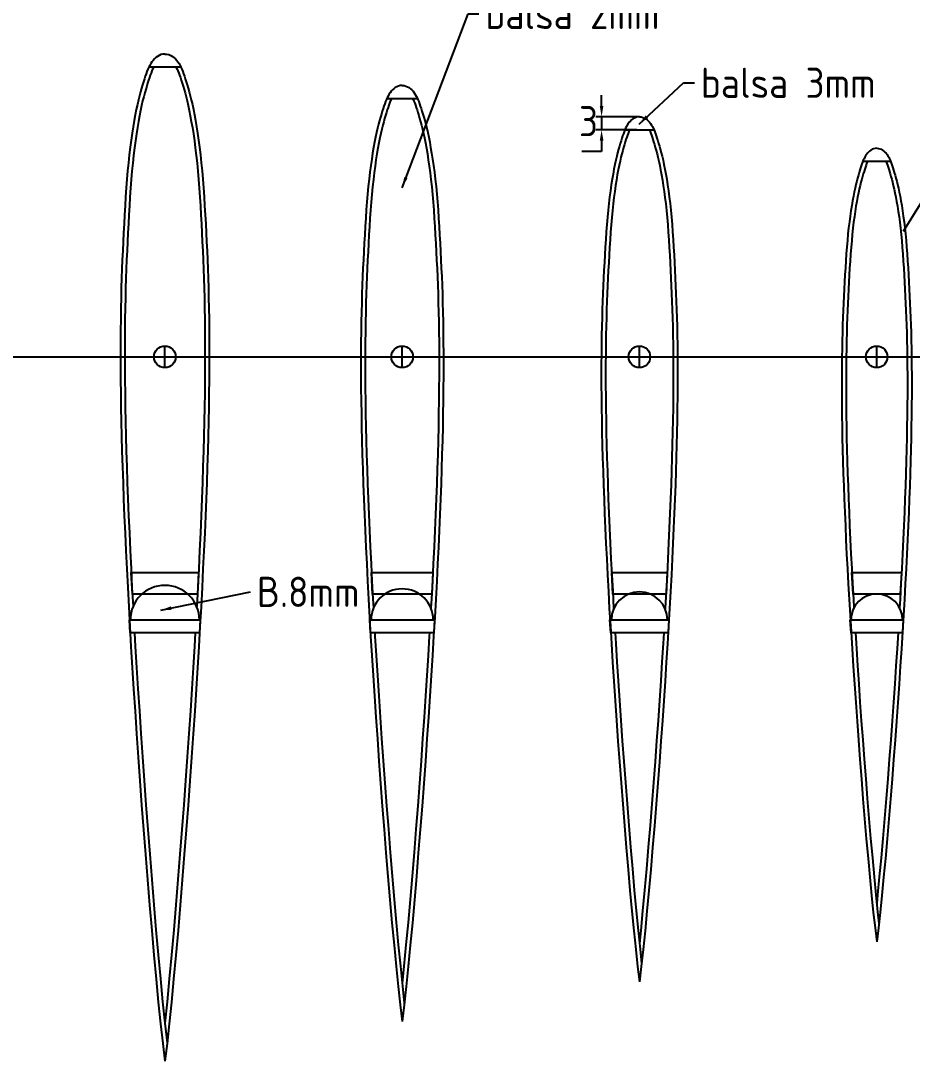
# Model space of a CAD drawing. Extents: x 426 to 4535, y 0 to 2050.
# Drawn here: x 1621.6 to 1828.2, y 459.2 to 700.4 of the extents above; entities that cross this region are included whole.
import ezdxf

# ---------------------------------------------------------------- set-up
doc = ezdxf.new("R2010")
doc.units = 0
doc.layers.get('0').update_dxf_attribs({"linetype": 'CONTINUOUS'})
doc.layers.get('DEFPOINTS').update_dxf_attribs({"linetype": 'CONTINUOUS'})
doc.layers.add('DIM', color=7, linetype='CONTINUOUS')
doc.layers.add('NERVSTAB', color=83, linetype='CONTINUOUS')
doc.styles.get("Standard").update_dxf_attribs({"font": 'ISOCP', "height": 7})
doc.dimstyles.new('ISO-25', dxfattribs={"dimtxt": 7, "dimasz": 2.5, "dimexe": 1.3, "dimexo": 0.6, "dimgap": 1.5, "dimtad": 0, "dimtih": 1, "dimtoh": 1, "dimdec": 4, "dimtxsty": 'STANDARD', "dimcen": 2.5, "dimazin": 3, "dimtfac": 1, "dimtdec": 4, "dimtmove": 0, "dimatfit": 3, "dimtvp": 1, "dimtolj": 1, "dimtzin": 0})
doc.dimstyles.new('ISO-25$7', dxfattribs={"dimtxt": 7, "dimasz": 2.5, "dimexe": 1.3, "dimexo": 0.6, "dimgap": 1.5, "dimtad": 0, "dimtih": 1, "dimtoh": 1, "dimdec": 4, "dimtxsty": 'STANDARD', "dimcen": 2.5, "dimazin": 3, "dimtfac": 1, "dimtdec": 4, "dimtmove": 0, "dimatfit": 3, "dimtvp": 1, "dimtolj": 1, "dimtzin": 0})

# ---------------------------------------------------------------- blocks, each defined once
blk = doc.blocks.new('*D38')
at = {"color": 0, "linetype": 'BYBLOCK'}
for p, q in [((1756.23, 680.65), (1756.23, 683.15)), ((1764.4, 678.15), (1754.93, 678.15)), ((1756.23, 678.15), (1756.23, 675.15)), ((1764.4, 675.15), (1754.93, 675.15)), ((1756.23, 672.65), (1756.23, 670.15)), ((1756.23, 670.15), (1751.64, 670.15))]:
    blk.add_line(p, q, dxfattribs=at)
for points in [[(1755.81, 680.65), (1756.65, 680.65), (1756.23, 678.15)], [(1755.81, 672.65), (1756.65, 672.65), (1756.23, 675.15)]]:
    blk.add_solid(points, dxfattribs=at)
at = {"layer": 'DEFPOINTS', "color": 0, "linetype": 'BYBLOCK'}
for p in [(1765, 678.15), (1756.23, 675.15), (1765, 675.15)]:
    blk.add_point(p, dxfattribs=at)
at = {"color": 0, "linetype": 'BYBLOCK', "insert": (1753.18, 677.15), "char_height": 7, "attachment_point": 5}
blk.add_mtext('\\A1;3', dxfattribs=at)

msp = doc.modelspace()

# ---------------------------------------------------------------- linework, layer by layer
at = {"layer": 'DIM'}
msp.add_line((1870.42063, 722.99097), (1826.11002, 651.58526), dxfattribs=at)
at = {"layer": 'DIM', "linetype": 'CONTINUOUS'}
for p, q in [((1655, 620), (1655, 625)), ((1710, 620), (1710, 625)), ((1765, 620), (1765, 625)), ((1820, 620), (1820, 625)), ((1652.5, 622.5), (1657.5, 622.5)), ((1707.5, 622.5), (1712.5, 622.5)), ((1762.5, 622.5), (1767.5, 622.5)), ((1817.5, 622.5), (1822.5, 622.5))]:
    msp.add_line(p, q, dxfattribs=at)
at = {"layer": 'NERVSTAB'}
for points in [[(1655, 692.71556), (1654.52043, 692.67876), (1654.07105, 692.57192), (1653.65122, 692.40246), (1653.26031, 692.1778), (1652.89768, 691.90536), (1652.56271, 691.59255), (1652.25475, 691.24681), (1651.97317, 690.87554), (1651.7167, 690.48434), (1651.48146, 690.07151), (1651.26294, 689.63348), (1651.05662, 689.16673), (1650.85798, 688.66772), (1650.66252, 688.13289), (1650.46572, 687.55871), (1650.26305, 686.94163), (1650.05098, 686.27774), (1649.82981, 685.56161), (1649.60082, 684.78742), (1649.3653, 683.94937), (1649.12453, 683.04165), (1648.87979, 682.05845), (1648.63235, 680.99397), (1648.3835, 679.84239), (1648.13463, 678.5993), (1647.88757, 677.2659), (1647.64425, 675.84474), (1647.40661, 674.33842), (1647.17658, 672.74951), (1646.9561, 671.08058), (1646.74712, 669.33422), (1646.55156, 667.513), (1646.37083, 665.6209), (1646.20418, 663.66749), (1646.05036, 661.66374), (1645.90808, 659.62061), (1645.77606, 657.54909), (1645.65305, 655.46014), (1645.53775, 653.36472), (1645.42891, 651.27381), (1645.32556, 649.19397), (1645.22801, 647.11411), (1645.13688, 645.01877), (1645.05279, 642.89245), (1644.97637, 640.71966), (1644.90824, 638.48493), (1644.84903, 636.17277), (1644.79934, 633.76769), (1644.75982, 631.25712), (1644.7311, 628.64007), (1644.71384, 625.9185), (1644.70867, 623.09433), (1644.71624, 620.1695), (1644.73721, 617.14593), (1644.77222, 614.02558), (1644.82192, 610.81036), (1644.88684, 607.50169), (1644.96709, 604.0988), (1645.06267, 600.6004), (1645.17358, 597.00521), (1645.29981, 593.31193), (1645.44137, 589.51928), (1645.59826, 585.62596), (1645.77046, 581.63069), (1645.95809, 577.53141), (1646.16168, 573.32308), (1646.38185, 568.99989), (1646.61926, 564.55603), (1646.87452, 559.98569), (1647.14829, 555.28307), (1647.44119, 550.44236), (1647.75387, 545.45776), (1648.0868, 540.32645), (1648.43983, 535.0577), (1648.81265, 529.66376), (1649.20498, 524.1569), (1649.61649, 518.54935), (1650.04688, 512.8534), (1650.49586, 507.08129), (1650.96311, 501.24529), (1651.4477, 495.36829), (1651.94618, 489.51579), (1652.45446, 483.76392), (1652.96847, 478.18882), (1653.48413, 472.86661), (1653.99735, 467.87344), (1654.50406, 463.28544), (1655.00017, 459.17874)], [(1655, 692.71556), (1655.47957, 692.67876), (1655.92895, 692.57192), (1656.34878, 692.40246), (1656.73969, 692.1778), (1657.10232, 691.90536), (1657.43729, 691.59255), (1657.74525, 691.24681), (1658.02683, 690.87554), (1658.2833, 690.48434), (1658.51854, 690.07151), (1658.73706, 689.63348), (1658.94338, 689.16673), (1659.14202, 688.66772), (1659.33748, 688.13289), (1659.53428, 687.55871), (1659.73695, 686.94163), (1659.94902, 686.27774), (1660.17019, 685.56161), (1660.39918, 684.78742), (1660.6347, 683.94937), (1660.87547, 683.04165), (1661.12021, 682.05845), (1661.36765, 680.99397), (1661.6165, 679.84239), (1661.86537, 678.5993), (1662.11243, 677.2659), (1662.35575, 675.84474), (1662.59339, 674.33842), (1662.82342, 672.74951), (1663.0439, 671.08058), (1663.25288, 669.33422), (1663.44844, 667.513), (1663.62917, 665.6209), (1663.79582, 663.66749), (1663.94964, 661.66374), (1664.09192, 659.62061), (1664.22394, 657.54909), (1664.34695, 655.46014), (1664.46225, 653.36472), (1664.57109, 651.27381), (1664.67444, 649.19397), (1664.77199, 647.11411), (1664.86312, 645.01877), (1664.94721, 642.89245), (1665.02363, 640.71966), (1665.09176, 638.48493), (1665.15097, 636.17277), (1665.20066, 633.76769), (1665.24018, 631.25712), (1665.2689, 628.64007), (1665.28616, 625.9185), (1665.29133, 623.09433), (1665.28376, 620.1695), (1665.26279, 617.14593), (1665.22778, 614.02558), (1665.17808, 610.81036), (1665.11316, 607.50169), (1665.03291, 604.0988), (1664.93733, 600.6004), (1664.82642, 597.00521), (1664.70019, 593.31193), (1664.55863, 589.51928), (1664.40174, 585.62596), (1664.22954, 581.63069), (1664.04191, 577.53141), (1663.83832, 573.32308), (1663.61815, 568.99989), (1663.38074, 564.55603), (1663.12548, 559.98569), (1662.85171, 555.28307), (1662.55881, 550.44236), (1662.24613, 545.45776), (1661.9132, 540.32645), (1661.56017, 535.0577), (1661.18735, 529.66376), (1660.79502, 524.1569), (1660.38351, 518.54935), (1659.95312, 512.8534), (1659.50414, 507.08129), (1659.03689, 501.24529), (1658.5523, 495.36829), (1658.05382, 489.51579), (1657.54554, 483.76392), (1657.03153, 478.18882), (1656.51587, 472.86661), (1656.00265, 467.87344), (1655.49594, 463.28544), (1654.99983, 459.17874)], [(1600, 690), (1600, 622.5), (1937.04552, 622.5), (1971.74133, 670.5921)], [(1652.42958, 689.71556), (1652.36397, 689.6004), (1652.16815, 689.2079), (1651.9788, 688.77954), (1651.79234, 688.3111), (1651.60523, 687.7991), (1651.41378, 687.24056), (1651.21439, 686.63346), (1651.00502, 685.97804), (1650.78704, 685.27224), (1650.56169, 684.51031), (1650.33, 683.68589), (1650.09307, 682.79266), (1649.85206, 681.82445), (1649.60815, 680.77514), (1649.36255, 679.63861), (1649.11659, 678.41005), (1648.87208, 677.09042), (1648.63101, 675.68244), (1648.39538, 674.18886), (1648.16715, 672.61238), (1647.94829, 670.95568), (1647.74075, 669.22142), (1647.54647, 667.41207), (1647.36678, 665.53085), (1647.20093, 663.58671), (1647.0477, 661.59073), (1646.90586, 659.55408), (1646.77419, 657.4879), (1646.65143, 655.40327), (1646.53632, 653.31126), (1646.42762, 651.223), (1646.3244, 649.14572), (1646.22699, 647.06896), (1646.13602, 644.97729), (1646.0521, 642.85512), (1645.97584, 640.68685), (1645.90785, 638.4569), (1645.84876, 636.14964), (1645.79918, 633.7495), (1645.75974, 631.24376), (1645.73107, 628.63142), (1645.71383, 625.91441), (1645.70867, 623.09471), (1645.71624, 620.17426), (1645.73717, 617.15501), (1645.77213, 614.03892), (1645.82176, 610.8279), (1645.8866, 607.52329), (1645.96676, 604.12424), (1646.06225, 600.62947), (1646.17305, 597.03771), (1646.29918, 593.34766), (1646.44062, 589.55806), (1646.59739, 585.66762), (1646.76948, 581.67508), (1646.95699, 577.57843), (1647.16045, 573.37267), (1647.38049, 569.05199), (1647.61777, 564.61059), (1647.61914, 564.58593)], [(1651.30388, 689.71556), (1658.69612, 689.71556)], [(1657.57042, 689.71556), (1657.63603, 689.6004), (1657.83185, 689.2079), (1658.0212, 688.77954), (1658.20766, 688.3111), (1658.39477, 687.7991), (1658.58622, 687.24056), (1658.78561, 686.63346), (1658.99498, 685.97804), (1659.21296, 685.27224), (1659.43831, 684.51031), (1659.67, 683.68589), (1659.90693, 682.79266), (1660.14794, 681.82445), (1660.39185, 680.77514), (1660.63745, 679.63861), (1660.88341, 678.41005), (1661.12792, 677.09042), (1661.36899, 675.68244), (1661.60462, 674.18886), (1661.83285, 672.61238), (1662.05171, 670.95568), (1662.25925, 669.22142), (1662.45353, 667.41207), (1662.63322, 665.53085), (1662.79907, 663.58671), (1662.9523, 661.59073), (1663.09414, 659.55408), (1663.22581, 657.4879), (1663.34857, 655.40327), (1663.46368, 653.31126), (1663.57238, 651.223), (1663.6756, 649.14572), (1663.77301, 647.06896), (1663.86398, 644.97729), (1663.9479, 642.85512), (1664.02416, 640.68685), (1664.09215, 638.4569), (1664.15124, 636.14964), (1664.20082, 633.7495), (1664.24026, 631.24376), (1664.26893, 628.63142), (1664.28617, 625.91441), (1664.29133, 623.09471), (1664.28376, 620.17426), (1664.26283, 617.15501), (1664.22787, 614.03892), (1664.17824, 610.8279), (1664.1134, 607.52329), (1664.03324, 604.12424), (1663.93775, 600.62947), (1663.82695, 597.03771), (1663.70082, 593.34766), (1663.55938, 589.55806), (1663.40261, 585.66762), (1663.23052, 581.67508), (1663.04301, 577.57843), (1662.83955, 573.37267), (1662.61951, 569.05199), (1662.38223, 564.61059), (1662.38086, 564.58593)], [(1710, 685.43111), (1709.55432, 685.39692), (1709.13669, 685.29763), (1708.74653, 685.14014), (1708.38324, 684.93136), (1708.04624, 684.67816), (1707.73494, 684.38746), (1707.44874, 684.06615), (1707.18706, 683.72112), (1706.94871, 683.35757), (1706.73009, 682.9739), (1706.52701, 682.56683), (1706.33527, 682.13306), (1706.15068, 681.66931), (1705.96903, 681.17227), (1705.78613, 680.63867), (1705.59778, 680.06519), (1705.40069, 679.44822), (1705.19515, 678.78269), (1704.98235, 678.0632), (1704.76347, 677.28437), (1704.53972, 676.4408), (1704.31227, 675.52708), (1704.08231, 674.53781), (1703.85105, 673.46761), (1703.61977, 672.31237), (1703.39016, 671.07318), (1703.16403, 669.75245), (1702.94318, 668.35257), (1702.72941, 666.87594), (1702.52452, 665.32494), (1702.3303, 663.70199), (1702.14856, 662.00946), (1701.9806, 660.25106), (1701.82573, 658.43569), (1701.68277, 656.57353), (1701.55055, 654.67478), (1701.42786, 652.74964), (1701.31354, 650.8083), (1701.20639, 648.86095), (1701.10524, 646.9178), (1701.00919, 644.98492), (1700.91853, 643.05204), (1700.83384, 641.10476), (1700.7557, 639.12869), (1700.68468, 637.10945), (1700.62137, 635.03263), (1700.56633, 632.88386), (1700.52016, 630.64873), (1700.48343, 628.31556), (1700.45674, 625.88345), (1700.4407, 623.35419), (1700.43589, 620.72959), (1700.44293, 618.01143), (1700.46242, 615.20153), (1700.49495, 612.30167), (1700.54114, 609.31365), (1700.60147, 606.23878), (1700.67605, 603.07635), (1700.76488, 599.82517), (1700.86795, 596.48402), (1700.98527, 593.05173), (1701.11682, 589.52708), (1701.26262, 585.90888), (1701.42266, 582.19592), (1701.59703, 578.38632), (1701.78623, 574.47536), (1701.99084, 570.45767), (1702.21147, 566.32783), (1702.4487, 562.08045), (1702.70312, 557.71013), (1702.97533, 553.21149), (1703.26591, 548.57911), (1703.57531, 543.8104), (1703.90339, 538.91396), (1704.24988, 533.90118), (1704.61448, 528.78345), (1704.99691, 523.57216), (1705.39689, 518.2787), (1705.81414, 512.91447), (1706.24837, 507.49086), (1706.69872, 502.02916), (1707.16197, 496.59022), (1707.63434, 491.24479), (1708.11203, 486.06365), (1708.59125, 481.11753), (1709.0682, 476.4772), (1709.5391, 472.2134), (1710.00016, 468.39689)], [(1710, 685.43111), (1710.44568, 685.39692), (1710.86331, 685.29763), (1711.25347, 685.14014), (1711.61676, 684.93136), (1711.95376, 684.67816), (1712.26506, 684.38746), (1712.55126, 684.06615), (1712.81294, 683.72112), (1713.05129, 683.35757), (1713.26991, 682.9739), (1713.47299, 682.56683), (1713.66473, 682.13306), (1713.84932, 681.66931), (1714.03097, 681.17227), (1714.21387, 680.63867), (1714.40222, 680.06519), (1714.59931, 679.44822), (1714.80485, 678.78269), (1715.01765, 678.0632), (1715.23653, 677.28437), (1715.46028, 676.4408), (1715.68773, 675.52708), (1715.91769, 674.53781), (1716.14895, 673.46761), (1716.38023, 672.31237), (1716.60984, 671.07318), (1716.83597, 669.75245), (1717.05682, 668.35257), (1717.27059, 666.87594), (1717.47548, 665.32494), (1717.6697, 663.70199), (1717.85144, 662.00946), (1718.0194, 660.25106), (1718.17427, 658.43569), (1718.31723, 656.57353), (1718.44945, 654.67478), (1718.57214, 652.74964), (1718.68646, 650.8083), (1718.79361, 648.86095), (1718.89476, 646.9178), (1718.99081, 644.98492), (1719.08147, 643.05204), (1719.16616, 641.10476), (1719.2443, 639.12869), (1719.31532, 637.10945), (1719.37863, 635.03263), (1719.43367, 632.88386), (1719.47984, 630.64873), (1719.51657, 628.31556), (1719.54326, 625.88345), (1719.5593, 623.35419), (1719.56411, 620.72959), (1719.55707, 618.01143), (1719.53758, 615.20153), (1719.50505, 612.30167), (1719.45886, 609.31365), (1719.39853, 606.23878), (1719.32395, 603.07635), (1719.23512, 599.82517), (1719.13205, 596.48402), (1719.01473, 593.05173), (1718.88318, 589.52708), (1718.73738, 585.90888), (1718.57734, 582.19592), (1718.40297, 578.38632), (1718.21377, 574.47536), (1718.00916, 570.45767), (1717.78853, 566.32783), (1717.5513, 562.08045), (1717.29688, 557.71013), (1717.02467, 553.21149), (1716.73409, 548.57911), (1716.42469, 543.8104), (1716.09661, 538.91396), (1715.75012, 533.90118), (1715.38552, 528.78345), (1715.00309, 523.57216), (1714.60311, 518.2787), (1714.18586, 512.91447), (1713.75163, 507.49086), (1713.30128, 502.02916), (1712.83803, 496.59022), (1712.36566, 491.24479), (1711.88797, 486.06365), (1711.40875, 481.11753), (1710.9318, 476.4772), (1710.4609, 472.2134), (1709.99984, 468.39689)], [(1707.57684, 682.43111), (1707.43223, 682.14124), (1707.25746, 681.74587), (1707.08503, 681.31269), (1706.91173, 680.83849), (1706.73419, 680.32052), (1706.54912, 679.75703), (1706.35474, 679.14852), (1706.15239, 678.49332), (1705.94321, 677.7861), (1705.72817, 677.02089), (1705.50825, 676.19181), (1705.28453, 675.29308), (1705.05811, 674.31899), (1704.8301, 673.26384), (1704.60172, 672.12311), (1704.37467, 670.8977), (1704.1508, 669.59015), (1703.93196, 668.20301), (1703.71998, 666.73881), (1703.5167, 665.20004), (1703.32393, 663.58919), (1703.14347, 661.90853), (1702.97655, 660.16102), (1702.82247, 658.35492), (1702.68011, 656.50052), (1702.54833, 654.60825), (1702.42599, 652.68845), (1702.31192, 650.75144), (1702.20496, 648.80749), (1702.10395, 646.86699), (1702.00803, 644.93668), (1701.91752, 643.00689), (1701.83298, 641.06328), (1701.75501, 639.09136), (1701.68415, 637.07664), (1701.62098, 635.00459), (1701.56607, 632.86073), (1701.52, 630.63053), (1701.48335, 628.3022), (1701.45671, 625.87479), (1701.44069, 623.3501), (1701.4359, 620.72997), (1701.44292, 618.0162), (1701.46238, 615.2106), (1701.49487, 612.315), (1701.54099, 609.33119), (1701.60124, 606.26038), (1701.67573, 603.1018), (1701.76446, 599.85424), (1701.86742, 596.51652), (1701.98463, 593.08746), (1702.11607, 589.56586), (1702.26175, 585.95054), (1702.42167, 582.24031), (1702.59592, 578.43334), (1702.785, 574.52496), (1702.98949, 570.50977), (1703.20998, 566.38238), (1703.33109, 564.21398)], [(1706.46702, 682.43111), (1713.53298, 682.43111)], [(1712.42316, 682.43111), (1712.56777, 682.14124), (1712.74254, 681.74587), (1712.91497, 681.31269), (1713.08827, 680.83849), (1713.26581, 680.32052), (1713.45088, 679.75703), (1713.64526, 679.14852), (1713.84761, 678.49332), (1714.05679, 677.7861), (1714.27183, 677.02089), (1714.49175, 676.19181), (1714.71547, 675.29308), (1714.94189, 674.31899), (1715.1699, 673.26384), (1715.39828, 672.12311), (1715.62533, 670.8977), (1715.8492, 669.59015), (1716.06804, 668.20301), (1716.28002, 666.73881), (1716.4833, 665.20004), (1716.67607, 663.58919), (1716.85653, 661.90853), (1717.02345, 660.16102), (1717.17753, 658.35492), (1717.31989, 656.50052), (1717.45167, 654.60825), (1717.57401, 652.68845), (1717.68808, 650.75144), (1717.79504, 648.80749), (1717.89605, 646.86699), (1717.99197, 644.93668), (1718.08248, 643.00689), (1718.16702, 641.06328), (1718.24499, 639.09136), (1718.31585, 637.07664), (1718.37902, 635.00459), (1718.43393, 632.86073), (1718.48, 630.63053), (1718.51665, 628.3022), (1718.54329, 625.87479), (1718.55931, 623.3501), (1718.5641, 620.72997), (1718.55708, 618.0162), (1718.53762, 615.2106), (1718.50513, 612.315), (1718.45901, 609.33119), (1718.39876, 606.26038), (1718.32427, 603.1018), (1718.23554, 599.85424), (1718.13258, 596.51652), (1718.01537, 593.08746), (1717.88393, 589.56586), (1717.73825, 585.95054), (1717.57833, 582.24031), (1717.40408, 578.43334), (1717.215, 574.52496), (1717.01051, 570.50977), (1716.79002, 566.38238), (1716.66891, 564.21398)], [(1765, 678.14667), (1764.58821, 678.11507), (1764.20234, 678.02333), (1763.84184, 677.87782), (1763.50618, 677.68491), (1763.1948, 677.45097), (1762.90716, 677.18237), (1762.64273, 676.88549), (1762.40095, 676.56669), (1762.18072, 676.23079), (1761.97873, 675.87629), (1761.79109, 675.50018), (1761.61393, 675.09939), (1761.44337, 674.6709), (1761.27553, 674.21166), (1761.10654, 673.71862), (1760.93251, 673.18876), (1760.75041, 672.61869), (1760.5605, 672.00377), (1760.36388, 671.33899), (1760.16164, 670.61938), (1759.9549, 669.83995), (1759.74474, 668.9957), (1759.53228, 668.08166), (1759.3186, 667.09283), (1759.1049, 666.02543), (1758.89275, 664.88047), (1758.68382, 663.66017), (1758.47976, 662.36673), (1758.28224, 661.00237), (1758.09293, 659.56931), (1757.91348, 658.06976), (1757.74556, 656.50593), (1757.59037, 654.88123), (1757.44728, 653.20389), (1757.31519, 651.48333), (1757.19302, 649.72895), (1757.07966, 647.9502), (1756.97403, 646.15647), (1756.87503, 644.35719), (1756.78157, 642.56178), (1756.69282, 640.77588), (1756.60906, 638.98997), (1756.53081, 637.19075), (1756.45861, 635.36494), (1756.39299, 633.49923), (1756.33449, 631.58033), (1756.28364, 629.59494), (1756.24098, 627.52977), (1756.20704, 625.374), (1756.18238, 623.12682), (1756.16756, 620.78988), (1756.16312, 618.36484), (1756.16962, 615.85337), (1756.18763, 613.25712), (1756.21769, 610.57776), (1756.26036, 607.81694), (1756.3161, 604.97587), (1756.38501, 602.0539), (1756.46709, 599.04993), (1756.56232, 595.96284), (1756.67072, 592.79152), (1756.79227, 589.53488), (1756.92698, 586.19179), (1757.07485, 582.76116), (1757.23596, 579.24122), (1757.41078, 575.62765), (1757.59983, 571.91544), (1757.80369, 568.09962), (1758.02288, 564.1752), (1758.25795, 560.13719), (1758.50946, 555.98061), (1758.77795, 551.70046), (1759.06382, 547.29435), (1759.36696, 542.77022), (1759.6871, 538.1386), (1760.02397, 533.41), (1760.37733, 528.59496), (1760.7469, 523.704), (1761.13242, 518.74765), (1761.53363, 513.73644), (1761.94974, 508.69002), (1762.37776, 503.66464), (1762.81422, 498.72567), (1763.25558, 493.93848), (1763.69836, 489.36845), (1764.13905, 485.08095), (1764.57415, 481.14136), (1765.00014, 477.61505)], [(1765, 678.14667), (1765.41179, 678.11507), (1765.79766, 678.02333), (1766.15816, 677.87782), (1766.49382, 677.68491), (1766.8052, 677.45097), (1767.09284, 677.18237), (1767.35727, 676.88549), (1767.59905, 676.56669), (1767.81928, 676.23079), (1768.02127, 675.87629), (1768.20891, 675.50018), (1768.38607, 675.09939), (1768.55663, 674.6709), (1768.72447, 674.21166), (1768.89346, 673.71862), (1769.06749, 673.18876), (1769.24959, 672.61869), (1769.4395, 672.00377), (1769.63612, 671.33899), (1769.83836, 670.61938), (1770.0451, 669.83995), (1770.25526, 668.9957), (1770.46772, 668.08166), (1770.6814, 667.09283), (1770.8951, 666.02543), (1771.10725, 664.88047), (1771.31618, 663.66017), (1771.52024, 662.36673), (1771.71776, 661.00237), (1771.90707, 659.56931), (1772.08652, 658.06976), (1772.25444, 656.50593), (1772.40963, 654.88123), (1772.55272, 653.20389), (1772.68481, 651.48333), (1772.80698, 649.72895), (1772.92034, 647.9502), (1773.02597, 646.15647), (1773.12497, 644.35719), (1773.21843, 642.56178), (1773.30718, 640.77588), (1773.39094, 638.98997), (1773.46919, 637.19075), (1773.54139, 635.36494), (1773.60701, 633.49923), (1773.66551, 631.58033), (1773.71636, 629.59494), (1773.75902, 627.52977), (1773.79296, 625.374), (1773.81762, 623.12682), (1773.83244, 620.78988), (1773.83688, 618.36484), (1773.83038, 615.85337), (1773.81237, 613.25712), (1773.78231, 610.57776), (1773.73964, 607.81694), (1773.6839, 604.97587), (1773.61499, 602.0539), (1773.53291, 599.04993), (1773.43768, 595.96284), (1773.32928, 592.79152), (1773.20773, 589.53488), (1773.07302, 586.19179), (1772.92515, 582.76116), (1772.76404, 579.24122), (1772.58922, 575.62765), (1772.40017, 571.91544), (1772.19631, 568.09962), (1771.97712, 564.1752), (1771.74205, 560.13719), (1771.49054, 555.98061), (1771.22205, 551.70046), (1770.93618, 547.29435), (1770.63304, 542.77022), (1770.3129, 538.1386), (1769.97603, 533.41), (1769.62267, 528.59496), (1769.2531, 523.704), (1768.86758, 518.74765), (1768.46637, 513.73644), (1768.05026, 508.69002), (1767.62224, 503.66464), (1767.18578, 498.72567), (1766.74442, 493.93848), (1766.30164, 489.36845), (1765.86095, 485.08095), (1765.42585, 481.14136), (1764.99986, 477.61505)], [(1762.73226, 675.14667), (1762.6963, 675.07459), (1762.53611, 674.7122), (1762.37773, 674.31428), (1762.21823, 673.87787), (1762.0546, 673.40047), (1761.88385, 672.88059), (1761.70446, 672.319), (1761.51774, 671.7144), (1761.32474, 671.06189), (1761.12634, 670.3559), (1760.92344, 669.59096), (1760.71701, 668.76171), (1760.50807, 667.86283), (1760.29765, 666.88906), (1760.08685, 665.83617), (1759.87726, 664.70499), (1759.67058, 663.49786), (1759.46853, 662.21717), (1759.27282, 660.86524), (1759.08512, 659.44441), (1758.90711, 657.95696), (1758.74047, 656.405), (1758.58632, 654.79119), (1758.44402, 653.12312), (1758.31253, 651.41032), (1758.1908, 649.66242), (1758.07779, 647.889), (1757.97241, 646.0996), (1757.8736, 644.30373), (1757.78028, 642.51098), (1757.69166, 640.72764), (1757.60804, 638.94482), (1757.52995, 637.14927), (1757.45791, 635.32761), (1757.39245, 633.46642), (1757.3341, 631.55229), (1757.28338, 629.57181), (1757.24082, 627.51157), (1757.20696, 625.36065), (1757.18235, 623.11816), (1757.16755, 620.78579), (1757.16312, 618.36522), (1757.16961, 615.85813), (1757.18759, 613.2662), (1757.2176, 610.59109), (1757.26021, 607.83448), (1757.31587, 604.99747), (1757.38469, 602.07935), (1757.46667, 599.079), (1757.5618, 595.99533), (1757.67008, 592.82725), (1757.79152, 589.57366), (1757.92612, 586.23345), (1758.07387, 582.80555), (1758.23486, 579.28824), (1758.40955, 575.67724), (1758.59848, 571.96755), (1758.8022, 568.15418), (1759.02126, 564.23214), (1759.03057, 564.07214)], [(1761.63482, 675.14667), (1768.36518, 675.14667)], [(1767.26774, 675.14667), (1767.3037, 675.07459), (1767.46389, 674.7122), (1767.62227, 674.31428), (1767.78177, 673.87787), (1767.9454, 673.40047), (1768.11615, 672.88059), (1768.29554, 672.319), (1768.48226, 671.7144), (1768.67526, 671.06189), (1768.87366, 670.3559), (1769.07656, 669.59096), (1769.28299, 668.76171), (1769.49193, 667.86283), (1769.70235, 666.88906), (1769.91315, 665.83617), (1770.12274, 664.70499), (1770.32942, 663.49786), (1770.53147, 662.21717), (1770.72718, 660.86524), (1770.91488, 659.44441), (1771.09289, 657.95696), (1771.25953, 656.405), (1771.41368, 654.79119), (1771.55598, 653.12312), (1771.68747, 651.41032), (1771.8092, 649.66242), (1771.92221, 647.889), (1772.02759, 646.0996), (1772.1264, 644.30373), (1772.21972, 642.51098), (1772.30834, 640.72764), (1772.39196, 638.94482), (1772.47005, 637.14927), (1772.54209, 635.32761), (1772.60755, 633.46642), (1772.6659, 631.55229), (1772.71662, 629.57181), (1772.75918, 627.51157), (1772.79304, 625.36065), (1772.81765, 623.11816), (1772.83245, 620.78579), (1772.83688, 618.36522), (1772.83039, 615.85813), (1772.81241, 613.2662), (1772.7824, 610.59109), (1772.73979, 607.83448), (1772.68413, 604.99747), (1772.61531, 602.07935), (1772.53333, 599.079), (1772.4382, 595.99533), (1772.32992, 592.82725), (1772.20848, 589.57366), (1772.07388, 586.23345), (1771.92613, 582.80555), (1771.76514, 579.28824), (1771.59045, 575.67724), (1771.40152, 571.96755), (1771.1978, 568.15418), (1770.97874, 564.23214), (1770.96943, 564.07214)], [(1820, 670.86222), (1819.6221, 670.83323), (1819.26798, 670.74904), (1818.93715, 670.6155), (1818.62911, 670.43847), (1818.34336, 670.22378), (1818.07939, 669.97729), (1817.83672, 669.70483), (1817.61483, 669.41227), (1817.41273, 669.10401), (1817.22736, 668.77869), (1817.05516, 668.43352), (1816.89258, 668.06572), (1816.73606, 667.67249), (1816.58203, 667.25104), (1816.42695, 666.79858), (1816.26724, 666.31232), (1816.10013, 665.78917), (1815.92584, 665.22485), (1815.7454, 664.61478), (1815.55981, 663.95439), (1815.37008, 663.2391), (1815.17722, 662.46433), (1814.98224, 661.62551), (1814.78614, 660.71806), (1814.59003, 659.7385), (1814.39534, 658.68776), (1814.2036, 657.56788), (1814.01634, 656.38088), (1813.83508, 655.1288), (1813.66134, 653.81368), (1813.49666, 652.43753), (1813.34256, 651.00239), (1813.20014, 649.5114), (1813.06882, 647.97209), (1812.94761, 646.39312), (1812.83549, 644.78313), (1812.73146, 643.15075), (1812.63452, 641.50463), (1812.54367, 639.85343), (1812.4579, 638.20577), (1812.37646, 636.56684), (1812.29959, 634.9279), (1812.22778, 633.27675), (1812.16152, 631.60119), (1812.1013, 629.88901), (1812.04761, 628.12803), (1812.00095, 626.30602), (1811.9618, 624.4108), (1811.93065, 622.43245), (1811.90802, 620.37019), (1811.89442, 618.22557), (1811.89034, 616.0001), (1811.89631, 613.69531), (1811.91284, 611.31271), (1811.94042, 608.85385), (1811.97958, 606.32023), (1812.03074, 603.71297), (1812.09398, 601.03146), (1812.1693, 598.27469), (1812.2567, 595.44165), (1812.35617, 592.53132), (1812.46772, 589.54267), (1812.59135, 586.4747), (1812.72705, 583.32639), (1812.8749, 580.09613), (1813.03533, 576.77993), (1813.20883, 573.37322), (1813.3959, 569.87142), (1813.59705, 566.26995), (1813.81279, 562.56425), (1814.0436, 558.74973), (1814.28999, 554.82181), (1814.55234, 550.7783), (1814.83053, 546.62648), (1815.12432, 542.37601), (1815.43347, 538.03655), (1815.75775, 533.61776), (1816.0969, 529.1293), (1816.4507, 524.58083), (1816.81889, 519.98201), (1817.20076, 515.35089), (1817.59356, 510.73907), (1817.99409, 506.20654), (1818.39914, 501.81331), (1818.80548, 497.61937), (1819.20991, 493.68471), (1819.60919, 490.06932), (1820.00013, 486.83321)], [(1820, 670.86222), (1820.3779, 670.83323), (1820.73202, 670.74904), (1821.06285, 670.6155), (1821.37089, 670.43847), (1821.65664, 670.22378), (1821.92061, 669.97729), (1822.16328, 669.70483), (1822.38517, 669.41227), (1822.58727, 669.10401), (1822.77264, 668.77869), (1822.94484, 668.43352), (1823.10742, 668.06572), (1823.26394, 667.67249), (1823.41797, 667.25104), (1823.57305, 666.79858), (1823.73276, 666.31232), (1823.89987, 665.78917), (1824.07416, 665.22485), (1824.2546, 664.61478), (1824.44019, 663.95439), (1824.62992, 663.2391), (1824.82278, 662.46433), (1825.01776, 661.62551), (1825.21386, 660.71806), (1825.40997, 659.7385), (1825.60466, 658.68776), (1825.7964, 657.56788), (1825.98366, 656.38088), (1826.16492, 655.1288), (1826.33866, 653.81368), (1826.50334, 652.43753), (1826.65744, 651.00239), (1826.79986, 649.5114), (1826.93118, 647.97209), (1827.05239, 646.39312), (1827.16451, 644.78313), (1827.26854, 643.15075), (1827.36548, 641.50463), (1827.45633, 639.85343), (1827.5421, 638.20577), (1827.62354, 636.56684), (1827.70041, 634.9279), (1827.77222, 633.27675), (1827.83848, 631.60119), (1827.8987, 629.88901), (1827.95239, 628.12803), (1827.99905, 626.30602), (1828.0382, 624.4108), (1828.06935, 622.43245), (1828.09198, 620.37019), (1828.10558, 618.22557), (1828.10966, 616.0001), (1828.10369, 613.69531), (1828.08716, 611.31271), (1828.05958, 608.85385), (1828.02042, 606.32023), (1827.96926, 603.71297), (1827.90602, 601.03146), (1827.8307, 598.27469), (1827.7433, 595.44165), (1827.64383, 592.53132), (1827.53228, 589.54267), (1827.40865, 586.4747), (1827.27295, 583.32639), (1827.1251, 580.09613), (1826.96467, 576.77993), (1826.79117, 573.37322), (1826.6041, 569.87142), (1826.40295, 566.26995), (1826.18721, 562.56425), (1825.9564, 558.74973), (1825.71001, 554.82181), (1825.44766, 550.7783), (1825.16947, 546.62648), (1824.87568, 542.37601), (1824.56653, 538.03655), (1824.24225, 533.61776), (1823.9031, 529.1293), (1823.5493, 524.58083), (1823.18111, 519.98201), (1822.79924, 515.35089), (1822.40644, 510.73907), (1822.00591, 506.20654), (1821.60086, 501.81331), (1821.19452, 497.61937), (1820.79009, 493.68471), (1820.39081, 490.06932), (1819.99987, 486.83321)], [(1817.89597, 667.86222), (1817.81477, 667.67852), (1817.67042, 667.31588), (1817.52473, 666.91726), (1817.37501, 666.48043), (1817.21859, 666.00415), (1817.05417, 665.48947), (1816.88308, 664.93548), (1816.70627, 664.33768), (1816.5245, 663.69091), (1816.33862, 662.99012), (1816.14949, 662.23033), (1815.95803, 661.40668), (1815.76519, 660.51428), (1815.57199, 659.54924), (1815.37985, 658.51228), (1815.19037, 657.40557), (1815.00511, 656.23132), (1814.82565, 654.99168), (1814.65353, 653.68878), (1814.49029, 652.32473), (1814.33747, 650.90146), (1814.19609, 649.42135), (1814.06556, 647.89132), (1813.94494, 646.32011), (1813.83327, 644.71659), (1813.72959, 643.08955), (1813.6329, 641.44777), (1813.54224, 639.79996), (1813.45661, 638.15496), (1813.37529, 636.5186), (1813.29857, 634.88274), (1813.22692, 633.23526), (1813.16082, 631.56386), (1813.10076, 629.8562), (1813.04722, 628.09999), (1813.00068, 626.2829), (1812.96163, 624.39261), (1812.93057, 622.41909), (1812.90799, 620.36154), (1812.89441, 618.22148), (1812.89034, 616.00048), (1812.8963, 613.70007), (1812.9128, 611.32179), (1812.94034, 608.86718), (1812.97943, 606.33777), (1813.03051, 603.73456), (1813.09366, 601.0569), (1813.16888, 598.30377), (1813.25617, 595.47415), (1813.35553, 592.56705), (1813.46697, 589.58145), (1813.59048, 586.51637), (1813.72606, 583.37079), (1813.87379, 580.14315), (1814.0341, 576.82952), (1814.20747, 573.42532), (1814.39441, 569.92598), (1814.59543, 566.3269), (1814.71145, 564.33395)], [(1816.81158, 667.86222), (1823.18842, 667.86222)], [(1822.10403, 667.86222), (1822.18523, 667.67852), (1822.32958, 667.31588), (1822.47527, 666.91726), (1822.62499, 666.48043), (1822.78141, 666.00415), (1822.94583, 665.48947), (1823.11692, 664.93548), (1823.29373, 664.33768), (1823.4755, 663.69091), (1823.66138, 662.99012), (1823.85051, 662.23033), (1824.04197, 661.40668), (1824.23481, 660.51428), (1824.42801, 659.54924), (1824.62015, 658.51228), (1824.80963, 657.40557), (1824.99489, 656.23132), (1825.17435, 654.99168), (1825.34647, 653.68878), (1825.50971, 652.32473), (1825.66253, 650.90146), (1825.80391, 649.42135), (1825.93444, 647.89132), (1826.05506, 646.32011), (1826.16673, 644.71659), (1826.27041, 643.08955), (1826.3671, 641.44777), (1826.45776, 639.79996), (1826.54339, 638.15496), (1826.62471, 636.5186), (1826.70143, 634.88274), (1826.77308, 633.23526), (1826.83918, 631.56386), (1826.89924, 629.8562), (1826.95278, 628.09999), (1826.99932, 626.2829), (1827.03837, 624.39261), (1827.06943, 622.41909), (1827.09201, 620.36154), (1827.10559, 618.22148), (1827.10966, 616.00048), (1827.1037, 613.70007), (1827.0872, 611.32179), (1827.05966, 608.86718), (1827.02057, 606.33777), (1826.96949, 603.73456), (1826.90634, 601.0569), (1826.83112, 598.30377), (1826.74383, 595.47415), (1826.64447, 592.56705), (1826.53303, 589.58145), (1826.40952, 586.51637), (1826.27394, 583.37079), (1826.12621, 580.14315), (1825.9659, 576.82952), (1825.79253, 573.42532), (1825.60559, 569.92598), (1825.40457, 566.3269), (1825.28855, 564.33395)], [(1647.96271, 558.5), (1648.14653, 555.34233), (1648.4393, 550.50387), (1648.75184, 545.52143), (1649.08463, 540.39225), (1649.43752, 535.12561), (1649.8102, 529.73377), (1650.20237, 524.22902), (1650.61373, 518.62362), (1651.04396, 512.92985), (1651.49276, 507.15997), (1651.95982, 501.32628), (1652.4442, 495.45181), (1652.94243, 489.60224), (1653.45041, 483.85384), (1653.96404, 478.28294), (1654.47919, 472.96595), (1654.99172, 467.97945), (1655.49745, 463.40029), (1655.50329, 463.35198)], [(1662.03729, 558.5), (1661.85347, 555.34233), (1661.5607, 550.50387), (1661.24816, 545.52143), (1660.91537, 540.39225), (1660.56248, 535.12561), (1660.1898, 529.73377), (1659.79763, 524.22902), (1659.38627, 518.62362), (1658.95604, 512.92985), (1658.50724, 507.15997), (1658.04018, 501.32628), (1657.5558, 495.45181), (1657.05757, 489.60224), (1656.54959, 483.85384), (1656.03596, 478.28294), (1655.52081, 472.96595), (1655.00828, 467.97945), (1655, 467.90452)], [(1703.65883, 558.5), (1703.70137, 557.76939), (1703.97343, 553.27299), (1704.26388, 548.64278), (1704.57314, 543.8762), (1704.90109, 538.98187), (1705.24742, 533.97119), (1705.61187, 528.85557), (1705.99415, 523.64643), (1706.39396, 518.35515), (1706.81104, 512.99315), (1707.24509, 507.57185), (1707.69522, 502.11268), (1708.15823, 496.67666), (1708.63029, 491.33471), (1709.10759, 486.15777), (1709.5863, 481.21687), (1710.06258, 476.58321), (1710.50304, 472.59499)], [(1716.34117, 558.5), (1716.29863, 557.76939), (1716.02657, 553.27299), (1715.73612, 548.64278), (1715.42686, 543.8762), (1715.09891, 538.98187), (1714.75258, 533.97119), (1714.38813, 528.85557), (1714.00585, 523.64643), (1713.60604, 518.35515), (1713.18896, 512.99315), (1712.75491, 507.57185), (1712.30478, 502.11268), (1711.84177, 496.67666), (1711.36971, 491.33471), (1710.89241, 486.15777), (1710.4137, 481.21687), (1710, 477.19201)], [(1759.35885, 558.5), (1759.50757, 556.04211), (1759.77592, 551.76414), (1760.06166, 547.36015), (1760.36465, 542.83813), (1760.68464, 538.20861), (1761.02137, 533.48213), (1761.37457, 528.66923), (1761.74397, 523.78045), (1762.12932, 518.82633), (1762.53035, 513.81743), (1762.94624, 508.77354), (1763.37402, 503.75109), (1763.81017, 498.81559), (1764.25115, 494.0326), (1764.69342, 489.46779), (1765.13343, 485.18696), (1765.50304, 481.84027)], [(1770.64115, 558.5), (1770.49243, 556.04211), (1770.22408, 551.76414), (1769.93834, 547.36015), (1769.63535, 542.83813), (1769.31536, 538.20861), (1768.97863, 533.48213), (1768.62543, 528.66923), (1768.25603, 523.78045), (1767.87068, 518.82633), (1767.46965, 513.81743), (1767.05376, 508.77354), (1766.62598, 503.75109), (1766.18983, 498.81559), (1765.74885, 494.0326), (1765.30658, 489.46779), (1765, 486.48507)], [(1815.06123, 558.5), (1815.28796, 554.88549), (1815.55017, 550.8441), (1815.82822, 546.69439), (1816.12187, 542.44602), (1816.43087, 538.10868), (1816.75499, 533.69203), (1817.09398, 529.20575), (1817.4476, 524.65951), (1817.81561, 520.063), (1818.19726, 515.43441), (1818.58982, 510.82551), (1818.99004, 506.29646), (1819.3947, 501.90744), (1819.80054, 497.71871), (1820.20428, 493.79072), (1820.50304, 491.08555)], [(1824.93877, 558.5), (1824.71204, 554.88549), (1824.44983, 550.8441), (1824.17178, 546.69439), (1823.87813, 542.44602), (1823.56913, 538.10868), (1823.24501, 533.69203), (1822.90602, 529.20575), (1822.5524, 524.65951), (1822.18439, 520.063), (1821.80274, 515.43441), (1821.41018, 510.82551), (1821.00996, 506.29646), (1820.6053, 501.90744), (1820.19946, 497.71871), (1820, 495.77814)]]:
    msp.add_lwpolyline(points, dxfattribs=at)
for points in [[(1647.46341, 567.5), (1647.20489, 572.5), (1662.79511, 572.5), (1662.53659, 567.5)], [(1703.15028, 567.5), (1702.88813, 572.5), (1717.11187, 572.5), (1716.84972, 567.5)], [(1758.83874, 567.5), (1758.57136, 572.5), (1771.42864, 572.5), (1771.16126, 567.5)], [(1814.52991, 567.5), (1814.2569, 572.5), (1825.7431, 572.5), (1825.47009, 567.5)], [(1646.96101, 558.5), (1646.78994, 561.5), (1663.21006, 561.5), (1663.03899, 558.5)], [(1702.65714, 558.5), (1702.48249, 561.5), (1717.51751, 561.5), (1717.34286, 558.5)], [(1758.35702, 558.5), (1758.17862, 561.5), (1771.82138, 561.5), (1771.64298, 558.5)], [(1814.05926, 558.5), (1813.87718, 561.5), (1826.12282, 561.5), (1825.94074, 558.5)]]:
    msp.add_lwpolyline(points, close=True, dxfattribs=at)
for centre in [(1655, 622.5), (1710, 622.5), (1765, 622.5), (1820, 622.5)]:
    msp.add_circle(centre, 2.5, dxfattribs=at)
for centre, radius in [((1655, 561.5), 8), ((1710, 561.5), 7.2), ((1765, 561.5), 6.5), ((1820, 561.5), 6)]:
    msp.add_arc(centre, radius, 0, 180, dxfattribs=at)

# ---------------------------------------------------------------- texts
at = {"layer": 'DIM', "char_height": 7, "attachment_point": 4}
for s, insert in [('balsa 2mm', (1729.27763, 702.00087)), ('balsa 3mm', (1779.23896, 686.04426)), ('B.8mm', (1676.32845, 568.005))]:
    msp.add_mtext(s, dxfattribs=dict(at, insert=insert))

# ---------------------------------------------------------------- dimensions: what is measured, and where the dimension line sits
at = {"layer": 'DIM'}
dim = msp.add_linear_dim(base=(1756.22949, 675.14667), p1=(1765, 678.14667), p2=(1765, 675.14667), angle=90, dimstyle='ISO-25', dxfattribs=at)
dim.commit()
dim.dimension.update_dxf_attribs({"geometry": '*D38', "text_midpoint": (1753.18451, 677.14667)})

# ---------------------------------------------------------------- leaders
at = {"layer": 'DIM', "annotation_type": 0, "has_hookline": 1, "hookline_direction": 0}
for points, text_width in [([(1709.97669, 661.70154), (1725.27763, 702.00087), (1727.77763, 702.00087)], 40.87121), ([(1764.90744, 676.48799), (1775.23896, 686.04426), (1777.73896, 686.04426)], 40.87121), ([(1654.04679, 563.74733), (1674.82845, 568.005)], 23.35371)]:
    msp.add_leader(points, dimstyle='ISO-25$7', dxfattribs=dict(at, text_width=text_width))

doc.saveas('drawing.dxf')
